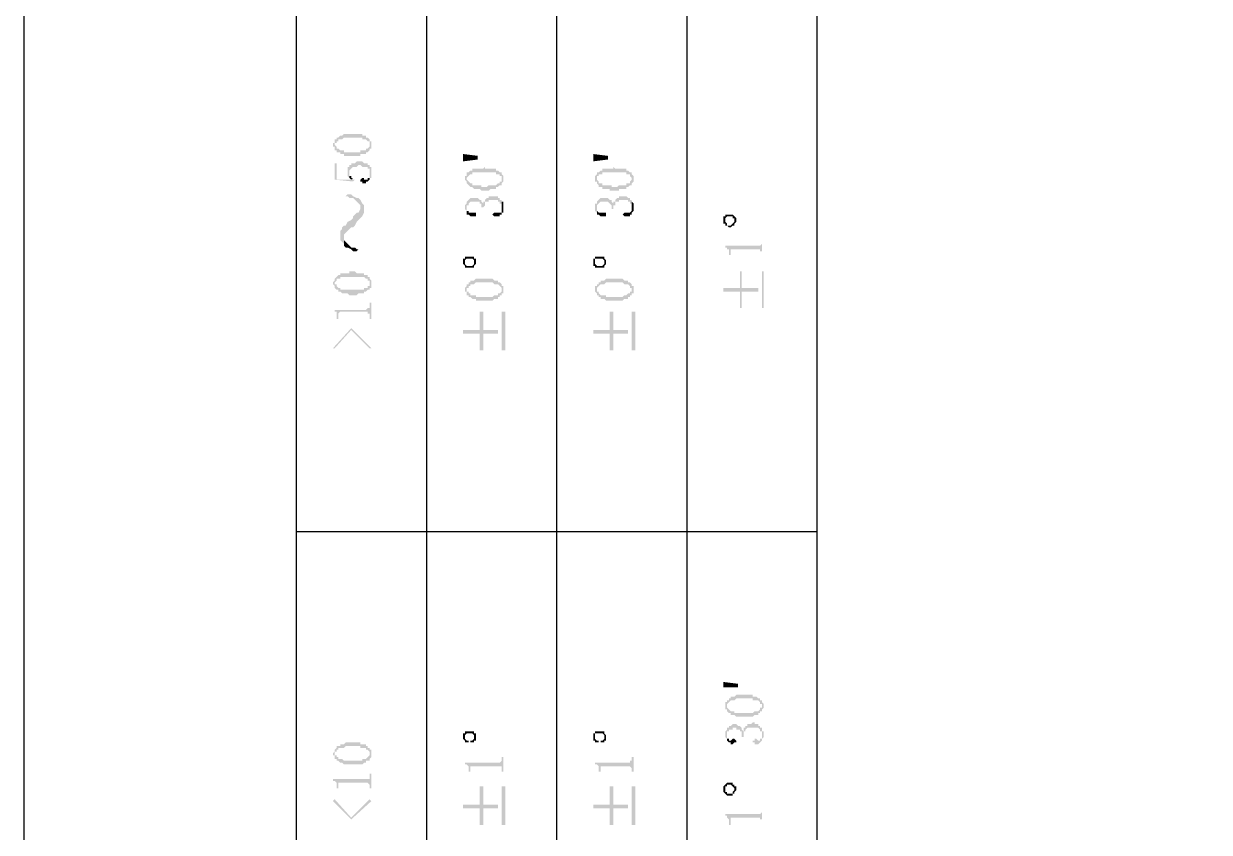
# Model space of a CAD drawing. Header units: millimetres. Extents: x 1186 to 2336, y 1181 to 1549.
# Drawn here: x 1915.52 to 1944.7, y 1488.6 to 1508.51 of the extents above; entities that cross this region are included whole.
import ezdxf

# ---------------------------------------------------------------- set-up
doc = ezdxf.new("R2010")
doc.units = ezdxf.units.MM

msp = doc.modelspace()

# ---------------------------------------------------------------- hatches: boundary and pattern name
at = {"transparency": 33554559}
for points in [[(1923.12779, 1505.52393), (1923.12779, 1505.4788), (1923.17292, 1505.4788), (1923.17292, 1505.43366), (1923.17292, 1505.38853), (1923.17292, 1505.52393), (1923.17292, 1505.56906), (1923.21805, 1505.56906), (1923.21805, 1505.61419), (1923.26318, 1505.61419), (1923.26318, 1505.65932), (1923.35345, 1505.65932), (1923.39858, 1505.70446), (1923.8499, 1505.70446), (1923.8499, 1505.65932), (1923.94016, 1505.65932), (1923.9853, 1505.61419), (1924.03043, 1505.61419), (1924.03043, 1505.56906), (1924.03043, 1505.52393), (1924.03043, 1505.65932), (1924.03043, 1505.65932), (1923.9853, 1505.70446), (1923.94016, 1505.70446), (1923.94016, 1505.74959), (1923.8499, 1505.74959), (1923.8499, 1505.79472), (1923.39858, 1505.79472), (1923.35345, 1505.74959), (1923.30831, 1505.74959), (1923.26318, 1505.70446), (1923.21805, 1505.70446), (1923.21805, 1505.65932), (1923.17292, 1505.65932), (1923.17292, 1505.61419), (1923.17292, 1505.56906), (1923.12779, 1505.56906)], [(1923.17292, 1505.38853), (1923.21805, 1505.38853), (1923.21805, 1505.3434), (1923.30831, 1505.3434), (1923.30831, 1505.29827), (1923.39858, 1505.29827), (1923.39858, 1505.25313), (1923.80477, 1505.25313), (1923.80477, 1505.29827), (1923.94016, 1505.29827), (1923.94016, 1505.3434), (1923.9853, 1505.3434), (1924.03043, 1505.38853), (1924.03043, 1505.43366), (1924.07556, 1505.43366), (1924.07556, 1505.4788), (1924.07556, 1505.52393), (1924.07556, 1505.56906), (1924.07556, 1505.61419), (1924.03043, 1505.61419), (1924.03043, 1505.65932), (1924.03043, 1505.52393), (1924.03043, 1505.4788), (1924.03043, 1505.4788), (1923.9853, 1505.43366), (1923.94016, 1505.43366), (1923.94016, 1505.38853), (1923.80477, 1505.38853), (1923.80477, 1505.3434), (1923.39858, 1505.3434), (1923.39858, 1505.38853), (1923.30831, 1505.38853), (1923.26318, 1505.43366), (1923.21805, 1505.43366), (1923.21805, 1505.4788), (1923.21805, 1505.4788), (1923.17292, 1505.52393), (1923.17292, 1505.52393)], [(1926.33217, 1505.29827), (1926.69323, 1505.25313), (1926.69323, 1505.16287), (1926.33217, 1505.11774)], [(1929.53655, 1505.29827), (1929.89761, 1505.25313), (1929.89761, 1505.16287), (1929.53655, 1505.11774)], [(1923.17292, 1505.07261), (1923.17292, 1504.66642), (1923.62424, 1504.62128), (1923.66937, 1504.66642), (1923.62424, 1504.66642), (1923.62424, 1504.71155), (1923.57911, 1504.66642), (1923.21805, 1504.66642), (1923.21805, 1505.07261)], [(1923.48884, 1504.89208), (1923.48884, 1504.80181), (1923.48884, 1504.75668), (1923.48884, 1504.75668), (1923.53397, 1504.71155), (1923.53397, 1504.84695), (1923.53397, 1504.89208), (1923.53397, 1504.89208), (1923.57911, 1504.93721), (1923.57911, 1504.93721), (1923.62424, 1504.98234), (1923.7145, 1504.98234), (1923.75964, 1505.02747), (1923.80477, 1505.02747), (1923.8499, 1504.98234), (1923.9853, 1504.98234), (1923.9853, 1504.93721), (1924.03043, 1504.93721), (1924.03043, 1504.89208), (1924.03043, 1504.84695), (1924.03043, 1504.71155), (1924.07556, 1504.71155), (1924.07556, 1504.75668), (1924.07556, 1504.84695), (1924.07556, 1504.89208), (1924.07556, 1504.98234), (1924.03043, 1504.98234), (1924.03043, 1505.02747), (1923.9853, 1505.02747), (1923.9853, 1505.07261), (1923.89503, 1505.07261), (1923.8499, 1505.11774), (1923.7145, 1505.11774), (1923.66937, 1505.07261), (1923.57911, 1505.07261), (1923.57911, 1505.02747), (1923.53397, 1505.02747), (1923.53397, 1504.98234), (1923.48884, 1504.98234), (1923.48884, 1504.93721)], [(1926.3773, 1504.66642), (1926.3773, 1504.66642), (1926.42243, 1504.62128), (1926.42243, 1504.57615), (1926.42243, 1504.71155), (1926.42243, 1504.71155), (1926.46757, 1504.75668), (1926.46757, 1504.75668), (1926.5127, 1504.80181), (1926.55783, 1504.80181), (1926.55783, 1504.84695), (1927.14455, 1504.84695), (1927.14455, 1504.80181), (1927.23481, 1504.80181), (1927.23481, 1504.75668), (1927.27995, 1504.75668), (1927.27995, 1504.71155), (1927.27995, 1504.66642), (1927.27995, 1504.84695), (1927.23481, 1504.84695), (1927.18968, 1504.89208), (1927.14455, 1504.89208), (1927.14455, 1504.93721), (1926.87376, 1504.93721), (1926.87376, 1504.98234), (1926.87376, 1504.98234), (1926.82862, 1504.93721), (1926.55783, 1504.93721), (1926.55783, 1504.89208), (1926.5127, 1504.89208), (1926.46757, 1504.84695), (1926.42243, 1504.84695), (1926.42243, 1504.80181), (1926.42243, 1504.75668), (1926.3773, 1504.75668), (1926.3773, 1504.71155)], [(1929.58169, 1504.66642), (1929.58169, 1504.62128), (1929.62682, 1504.62128), (1929.62682, 1504.57615), (1929.62682, 1504.71155), (1929.62682, 1504.75668), (1929.67195, 1504.75668), (1929.67195, 1504.80181), (1929.76221, 1504.80181), (1929.76221, 1504.84695), (1930.34893, 1504.84695), (1930.34893, 1504.80181), (1930.4392, 1504.80181), (1930.4392, 1504.75668), (1930.4392, 1504.75668), (1930.48433, 1504.71155), (1930.48433, 1504.66642), (1930.48433, 1504.84695), (1930.4392, 1504.84695), (1930.39406, 1504.89208), (1930.34893, 1504.89208), (1930.34893, 1504.93721), (1930.07814, 1504.93721), (1930.03301, 1504.98234), (1930.03301, 1504.93721), (1929.76221, 1504.93721), (1929.76221, 1504.89208), (1929.71708, 1504.89208), (1929.67195, 1504.84695), (1929.62682, 1504.84695), (1929.62682, 1504.80181), (1929.62682, 1504.80181), (1929.58169, 1504.75668), (1929.58169, 1504.71155)], [(1923.53397, 1504.71155), (1923.53397, 1504.71155), (1923.57911, 1504.66642), (1923.57911, 1504.66642), (1923.62424, 1504.71155), (1923.57911, 1504.71155), (1923.57911, 1504.75668), (1923.53397, 1504.75668), (1923.53397, 1504.80181), (1923.53397, 1504.84695)], [(1923.80477, 1504.66642), (1923.80477, 1504.62128), (1923.8499, 1504.62128), (1923.8499, 1504.57615), (1923.94016, 1504.57615), (1923.94016, 1504.62128), (1923.9853, 1504.62128), (1924.03043, 1504.66642), (1924.03043, 1504.84695), (1924.03043, 1504.75668), (1924.03043, 1504.71155), (1923.9853, 1504.71155), (1923.9853, 1504.66642), (1923.89503, 1504.66642), (1923.89503, 1504.71155), (1923.8499, 1504.71155)], [(1926.42243, 1504.57615), (1926.46757, 1504.53102), (1926.46757, 1504.53102), (1926.5127, 1504.48589), (1926.55783, 1504.48589), (1926.60296, 1504.44076), (1926.73836, 1504.44076), (1926.78349, 1504.39562), (1926.96402, 1504.39562), (1927.00915, 1504.44076), (1927.14455, 1504.44076), (1927.14455, 1504.48589), (1927.18968, 1504.48589), (1927.23481, 1504.53102), (1927.27995, 1504.53102), (1927.27995, 1504.57615), (1927.27995, 1504.57615), (1927.32508, 1504.62128), (1927.32508, 1504.66642), (1927.32508, 1504.71155), (1927.32508, 1504.75668), (1927.32508, 1504.75668), (1927.27995, 1504.80181), (1927.27995, 1504.66642), (1927.27995, 1504.62128), (1927.23481, 1504.62128), (1927.23481, 1504.57615), (1927.18968, 1504.57615), (1927.14455, 1504.53102), (1926.96402, 1504.53102), (1926.91889, 1504.48589), (1926.78349, 1504.48589), (1926.78349, 1504.53102), (1926.55783, 1504.53102), (1926.55783, 1504.57615), (1926.5127, 1504.57615), (1926.46757, 1504.62128), (1926.46757, 1504.62128), (1926.42243, 1504.66642), (1926.42243, 1504.66642)], [(1929.62682, 1504.57615), (1929.67195, 1504.53102), (1929.67195, 1504.48589), (1929.76221, 1504.48589), (1929.76221, 1504.44076), (1929.94274, 1504.44076), (1929.94274, 1504.39562), (1930.1684, 1504.39562), (1930.1684, 1504.44076), (1930.34893, 1504.44076), (1930.34893, 1504.48589), (1930.39406, 1504.48589), (1930.4392, 1504.53102), (1930.48433, 1504.53102), (1930.48433, 1504.57615), (1930.48433, 1504.57615), (1930.52946, 1504.62128), (1930.52946, 1504.66642), (1930.52946, 1504.71155), (1930.52946, 1504.75668), (1930.52946, 1504.75668), (1930.48433, 1504.80181), (1930.48433, 1504.66642), (1930.48433, 1504.66642), (1930.4392, 1504.62128), (1930.4392, 1504.57615), (1930.34893, 1504.57615), (1930.34893, 1504.53102), (1930.1684, 1504.53102), (1930.12327, 1504.48589), (1929.98788, 1504.48589), (1929.98788, 1504.53102), (1929.76221, 1504.53102), (1929.76221, 1504.57615), (1929.67195, 1504.57615), (1929.67195, 1504.62128), (1929.67195, 1504.62128), (1929.62682, 1504.66642), (1929.62682, 1504.66642)], [(1923.44371, 1504.26023), (1923.48884, 1504.26023), (1923.53397, 1504.21509), (1923.62424, 1504.21509), (1923.66937, 1504.16996), (1923.7145, 1504.12483), (1923.7145, 1504.12483), (1923.75964, 1504.0797), (1923.80477, 1504.03457), (1923.80477, 1503.71864), (1923.80477, 1503.71864), (1923.8499, 1503.76377), (1923.89503, 1503.85404), (1923.89503, 1504.03457), (1923.8499, 1504.0797), (1923.80477, 1504.16996), (1923.80477, 1504.16996), (1923.75964, 1504.21509), (1923.7145, 1504.21509), (1923.62424, 1504.26023), (1923.57911, 1504.30536), (1923.48884, 1504.30536)], [(1923.30831, 1503.26732), (1923.30831, 1503.17705), (1923.35345, 1503.13192), (1923.39858, 1503.08679), (1923.39858, 1503.31245), (1923.44371, 1503.35758), (1923.48884, 1503.40272), (1923.53397, 1503.44785), (1923.57911, 1503.49298), (1923.62424, 1503.49298), (1923.66937, 1503.53811), (1923.7145, 1503.62838), (1923.7145, 1503.62838), (1923.75964, 1503.67351), (1923.80477, 1503.71864), (1923.80477, 1503.98943), (1923.80477, 1503.9443), (1923.75964, 1503.85404), (1923.7145, 1503.85404), (1923.66937, 1503.80891), (1923.62424, 1503.76377), (1923.62424, 1503.71864), (1923.57911, 1503.67351), (1923.48884, 1503.62838), (1923.48884, 1503.62838), (1923.44371, 1503.53811), (1923.39858, 1503.53811), (1923.35345, 1503.49298), (1923.35345, 1503.44785), (1923.30831, 1503.40272), (1923.30831, 1503.35758)], [(1926.3773, 1503.98943), (1926.3773, 1503.9443), (1926.3773, 1503.9443), (1926.42243, 1503.89917), (1926.42243, 1503.85404), (1926.42243, 1503.98943), (1926.42243, 1504.03457), (1926.46757, 1504.03457), (1926.46757, 1504.0797), (1926.46757, 1504.0797), (1926.5127, 1504.12483), (1926.73836, 1504.12483), (1926.73836, 1504.0797), (1926.78349, 1504.0797), (1926.78349, 1504.03457), (1926.78349, 1503.98943), (1926.82862, 1503.98943), (1926.82862, 1503.9443), (1926.82862, 1503.98943), (1926.87376, 1504.03457), (1926.87376, 1504.0797), (1926.87376, 1504.12483), (1926.96402, 1504.12483), (1926.96402, 1504.16996), (1927.18968, 1504.16996), (1927.18968, 1504.12483), (1927.23481, 1504.12483), (1927.23481, 1504.0797), (1927.27995, 1504.0797), (1927.27995, 1504.03457), (1927.27995, 1503.98943), (1927.27995, 1504.16996), (1927.23481, 1504.16996), (1927.23481, 1504.21509), (1927.18968, 1504.21509), (1927.18968, 1504.26023), (1926.96402, 1504.26023), (1926.96402, 1504.21509), (1926.91889, 1504.21509), (1926.87376, 1504.16996), (1926.87376, 1504.12483), (1926.82862, 1504.12483), (1926.82862, 1504.0797), (1926.82862, 1504.0797), (1926.78349, 1504.12483), (1926.78349, 1504.16996), (1926.73836, 1504.16996), (1926.69323, 1504.21509), (1926.5127, 1504.21509), (1926.46757, 1504.16996), (1926.46757, 1504.16996), (1926.42243, 1504.12483), (1926.42243, 1504.0797), (1926.42243, 1504.0797), (1926.3773, 1504.03457), (1926.3773, 1504.03457)], [(1926.42243, 1503.85404), (1926.42243, 1503.80891), (1926.46757, 1503.80891), (1926.5127, 1503.76377), (1926.64809, 1503.76377), (1926.64809, 1503.80891), (1926.64809, 1503.85404), (1926.46757, 1503.85404), (1926.46757, 1503.89917), (1926.42243, 1503.89917), (1926.42243, 1503.98943)], [(1927.05428, 1503.80891), (1927.05428, 1503.80891), (1927.09942, 1503.76377), (1927.23481, 1503.76377), (1927.23481, 1503.80891), (1927.27995, 1503.80891), (1927.27995, 1503.85404), (1927.32508, 1503.85404), (1927.32508, 1503.9443), (1927.32508, 1503.98943), (1927.32508, 1504.03457), (1927.32508, 1504.12483), (1927.27995, 1504.12483), (1927.27995, 1503.9443), (1927.27995, 1503.89917), (1927.27995, 1503.85404), (1927.09942, 1503.85404)], [(1929.58169, 1503.98943), (1929.58169, 1503.9443), (1929.58169, 1503.89917), (1929.62682, 1503.85404), (1929.62682, 1503.98943), (1929.62682, 1504.03457), (1929.62682, 1504.03457), (1929.67195, 1504.0797), (1929.67195, 1504.0797), (1929.71708, 1504.12483), (1929.89761, 1504.12483), (1929.94274, 1504.0797), (1929.94274, 1504.0797), (1929.98788, 1504.03457), (1929.98788, 1503.98943), (1929.98788, 1503.9443), (1930.03301, 1503.9443), (1930.03301, 1504.03457), (1930.07814, 1504.03457), (1930.07814, 1504.0797), (1930.07814, 1504.12483), (1930.1684, 1504.12483), (1930.1684, 1504.16996), (1930.39406, 1504.16996), (1930.39406, 1504.12483), (1930.4392, 1504.12483), (1930.4392, 1504.0797), (1930.48433, 1504.0797), (1930.48433, 1504.03457), (1930.48433, 1503.98943), (1930.48433, 1504.16996), (1930.4392, 1504.16996), (1930.4392, 1504.21509), (1930.39406, 1504.21509), (1930.34893, 1504.26023), (1930.1684, 1504.26023), (1930.1684, 1504.21509), (1930.12327, 1504.21509), (1930.07814, 1504.16996), (1930.07814, 1504.12483), (1930.03301, 1504.12483), (1930.03301, 1504.0797), (1930.03301, 1504.0797), (1929.98788, 1504.12483), (1929.98788, 1504.16996), (1929.94274, 1504.16996), (1929.89761, 1504.21509), (1929.71708, 1504.21509), (1929.67195, 1504.16996), (1929.67195, 1504.16996), (1929.62682, 1504.12483), (1929.62682, 1504.0797), (1929.58169, 1504.0797), (1929.58169, 1504.03457), (1929.58169, 1504.03457)], [(1929.62682, 1503.85404), (1929.62682, 1503.80891), (1929.67195, 1503.80891), (1929.71708, 1503.76377), (1929.85248, 1503.76377), (1929.85248, 1503.80891), (1929.85248, 1503.85404), (1929.67195, 1503.85404), (1929.62682, 1503.89917), (1929.62682, 1503.98943)], [(1930.25867, 1503.80891), (1930.25867, 1503.80891), (1930.3038, 1503.76377), (1930.4392, 1503.76377), (1930.4392, 1503.80891), (1930.48433, 1503.80891), (1930.48433, 1503.85404), (1930.48433, 1503.85404), (1930.52946, 1503.89917), (1930.52946, 1503.9443), (1930.52946, 1503.98943), (1930.52946, 1504.03457), (1930.52946, 1504.0797), (1930.48433, 1504.12483), (1930.48433, 1503.9443), (1930.48433, 1503.89917), (1930.48433, 1503.89917), (1930.4392, 1503.85404), (1930.3038, 1503.85404)], [(1932.74094, 1503.67351), (1932.74094, 1503.62838), (1932.74094, 1503.58324), (1932.78607, 1503.58324), (1932.78607, 1503.67351), (1932.78607, 1503.71864), (1932.78607, 1503.71864), (1932.8312, 1503.76377), (1932.9666, 1503.76377), (1932.9666, 1503.71864), (1933.01173, 1503.71864), (1933.01173, 1503.53811), (1933.01173, 1503.58324), (1933.01173, 1503.58324), (1933.05686, 1503.62838), (1933.05686, 1503.67351), (1933.05686, 1503.71864), (1933.01173, 1503.76377), (1933.01173, 1503.76377), (1932.9666, 1503.80891), (1932.78607, 1503.80891), (1932.78607, 1503.76377), (1932.74094, 1503.76377), (1932.74094, 1503.71864), (1932.74094, 1503.71864)], [(1932.78607, 1503.58324), (1932.78607, 1503.53811), (1932.8312, 1503.53811), (1932.87633, 1503.49298), (1932.92147, 1503.49298), (1932.9666, 1503.53811), (1933.01173, 1503.53811), (1933.01173, 1503.67351), (1933.01173, 1503.62838), (1933.01173, 1503.62838), (1932.9666, 1503.58324), (1932.9666, 1503.58324), (1932.92147, 1503.53811), (1932.8312, 1503.53811), (1932.8312, 1503.58324), (1932.8312, 1503.58324), (1932.78607, 1503.62838), (1932.78607, 1503.67351), (1932.78607, 1503.67351)], [(1923.39858, 1503.08679), (1923.39858, 1503.04166), (1923.44371, 1502.99653), (1923.48884, 1502.99653), (1923.57911, 1502.95139), (1923.62424, 1502.90626), (1923.7145, 1502.90626), (1923.75964, 1502.95139), (1923.7145, 1502.95139), (1923.66937, 1502.99653), (1923.57911, 1502.99653), (1923.53397, 1503.04166), (1923.48884, 1503.08679), (1923.48884, 1503.08679), (1923.44371, 1503.13192), (1923.39858, 1503.17705), (1923.39858, 1503.22219)], [(1932.78607, 1503.04166), (1932.78607, 1502.99653), (1932.8312, 1502.99653), (1932.8312, 1502.95139), (1932.87633, 1502.95139), (1932.87633, 1502.86113), (1932.87633, 1502.816), (1932.92147, 1502.816), (1932.92147, 1502.90626), (1932.92147, 1502.95139), (1933.64358, 1502.95139), (1933.64358, 1502.90626), (1933.68871, 1502.90626), (1933.68871, 1502.86113), (1933.68871, 1502.816), (1933.68871, 1503.17705), (1933.68871, 1503.13192), (1933.68871, 1503.08679), (1933.64358, 1503.04166), (1933.59845, 1503.04166)], [(1926.33217, 1502.63547), (1926.33217, 1502.59034), (1926.33217, 1502.59034), (1926.3773, 1502.5452), (1926.3773, 1502.6806), (1926.3773, 1502.6806), (1926.42243, 1502.72573), (1926.55783, 1502.72573), (1926.60296, 1502.6806), (1926.60296, 1502.5452), (1926.60296, 1502.5452), (1926.64809, 1502.59034), (1926.64809, 1502.63547), (1926.64809, 1502.6806), (1926.64809, 1502.72573), (1926.60296, 1502.72573), (1926.60296, 1502.77087), (1926.3773, 1502.77087), (1926.3773, 1502.72573), (1926.33217, 1502.72573), (1926.33217, 1502.6806), (1926.33217, 1502.6806)], [(1926.3773, 1502.5452), (1926.3773, 1502.50007), (1926.60296, 1502.50007), (1926.60296, 1502.63547), (1926.60296, 1502.59034), (1926.60296, 1502.59034), (1926.55783, 1502.5452), (1926.42243, 1502.5452), (1926.3773, 1502.59034), (1926.3773, 1502.63547), (1926.3773, 1502.63547)], [(1929.53655, 1502.63547), (1929.53655, 1502.59034), (1929.53655, 1502.5452), (1929.58169, 1502.5452), (1929.58169, 1502.6806), (1929.58169, 1502.72573), (1929.76221, 1502.72573), (1929.80735, 1502.6806), (1929.80735, 1502.5452), (1929.80735, 1502.5452), (1929.85248, 1502.59034), (1929.85248, 1502.63547), (1929.85248, 1502.6806), (1929.85248, 1502.6806), (1929.80735, 1502.72573), (1929.80735, 1502.77087), (1929.58169, 1502.77087), (1929.58169, 1502.72573), (1929.53655, 1502.72573), (1929.53655, 1502.6806), (1929.53655, 1502.6806)], [(1929.58169, 1502.5452), (1929.58169, 1502.50007), (1929.80735, 1502.50007), (1929.80735, 1502.63547), (1929.80735, 1502.59034), (1929.80735, 1502.59034), (1929.76221, 1502.5452), (1929.62682, 1502.5452), (1929.58169, 1502.59034), (1929.58169, 1502.63547), (1929.58169, 1502.63547)], [(1923.12779, 1502.13901), (1923.12779, 1502.09388), (1923.12779, 1502.09388), (1923.17292, 1502.04875), (1923.17292, 1502.00362), (1923.17292, 1502.13901), (1923.17292, 1502.13901), (1923.21805, 1502.18415), (1923.21805, 1502.22928), (1923.30831, 1502.22928), (1923.30831, 1502.27441), (1923.89503, 1502.27441), (1923.94016, 1502.22928), (1923.9853, 1502.22928), (1923.9853, 1502.18415), (1924.03043, 1502.18415), (1924.03043, 1502.13901), (1924.03043, 1502.27441), (1923.9853, 1502.27441), (1923.9853, 1502.31954), (1923.89503, 1502.31954), (1923.89503, 1502.36468), (1923.7145, 1502.36468), (1923.66937, 1502.40981), (1923.53397, 1502.40981), (1923.53397, 1502.36468), (1923.30831, 1502.36468), (1923.30831, 1502.31954), (1923.26318, 1502.31954), (1923.21805, 1502.27441), (1923.21805, 1502.27441), (1923.17292, 1502.22928), (1923.17292, 1502.18415), (1923.17292, 1502.18415)], [(1923.17292, 1502.00362), (1923.21805, 1501.95849), (1923.26318, 1501.95849), (1923.26318, 1501.91335), (1923.30831, 1501.91335), (1923.35345, 1501.86822), (1923.48884, 1501.86822), (1923.53397, 1501.82309), (1923.7145, 1501.82309), (1923.75964, 1501.86822), (1923.89503, 1501.86822), (1923.89503, 1501.91335), (1923.94016, 1501.91335), (1923.9853, 1501.95849), (1924.03043, 1501.95849), (1924.03043, 1502.00362), (1924.07556, 1502.00362), (1924.07556, 1502.04875), (1924.07556, 1502.13901), (1924.07556, 1502.18415), (1924.07556, 1502.18415), (1924.03043, 1502.22928), (1924.03043, 1502.09388), (1924.03043, 1502.04875), (1923.9853, 1502.04875), (1923.9853, 1502.00362), (1923.89503, 1502.00362), (1923.89503, 1501.95849), (1923.30831, 1501.95849), (1923.30831, 1502.00362), (1923.26318, 1502.00362), (1923.21805, 1502.04875), (1923.21805, 1502.09388), (1923.17292, 1502.09388), (1923.17292, 1502.13901)], [(1926.3773, 1501.95849), (1926.3773, 1501.91335), (1926.42243, 1501.91335), (1926.42243, 1501.86822), (1926.42243, 1501.82309), (1926.42243, 1501.95849), (1926.42243, 1502.00362), (1926.46757, 1502.00362), (1926.46757, 1502.04875), (1926.5127, 1502.04875), (1926.5127, 1502.09388), (1926.60296, 1502.09388), (1926.64809, 1502.13901), (1927.05428, 1502.13901), (1927.09942, 1502.09388), (1927.18968, 1502.09388), (1927.23481, 1502.04875), (1927.23481, 1502.04875), (1927.27995, 1502.00362), (1927.27995, 1501.95849), (1927.27995, 1502.09388), (1927.27995, 1502.09388), (1927.23481, 1502.13901), (1927.18968, 1502.13901), (1927.18968, 1502.18415), (1927.09942, 1502.18415), (1927.05428, 1502.22928), (1926.64809, 1502.22928), (1926.60296, 1502.18415), (1926.5127, 1502.18415), (1926.5127, 1502.13901), (1926.46757, 1502.13901), (1926.46757, 1502.09388), (1926.42243, 1502.09388), (1926.42243, 1502.04875), (1926.42243, 1502.04875), (1926.3773, 1502.00362), (1926.3773, 1502.00362)], [(1929.58169, 1501.95849), (1929.58169, 1501.91335), (1929.58169, 1501.91335), (1929.62682, 1501.86822), (1929.62682, 1501.82309), (1929.62682, 1501.95849), (1929.62682, 1502.00362), (1929.62682, 1502.00362), (1929.67195, 1502.04875), (1929.67195, 1502.04875), (1929.71708, 1502.09388), (1929.80735, 1502.09388), (1929.85248, 1502.13901), (1930.25867, 1502.13901), (1930.3038, 1502.09388), (1930.39406, 1502.09388), (1930.4392, 1502.04875), (1930.4392, 1502.00362), (1930.48433, 1502.00362), (1930.48433, 1501.95849), (1930.48433, 1502.09388), (1930.48433, 1502.09388), (1930.4392, 1502.13901), (1930.39406, 1502.13901), (1930.39406, 1502.18415), (1930.3038, 1502.18415), (1930.25867, 1502.22928), (1929.85248, 1502.22928), (1929.80735, 1502.18415), (1929.71708, 1502.18415), (1929.71708, 1502.13901), (1929.67195, 1502.13901), (1929.67195, 1502.09388), (1929.62682, 1502.09388), (1929.62682, 1502.04875), (1929.58169, 1502.04875), (1929.58169, 1502.00362), (1929.58169, 1502.00362)], [(1932.74094, 1502.00362), (1932.74094, 1501.91335), (1933.14713, 1501.91335), (1933.14713, 1501.50716), (1933.19226, 1501.50716), (1933.19226, 1501.91335), (1933.59845, 1501.91335), (1933.59845, 1502.00362), (1933.19226, 1502.00362), (1933.19226, 1502.40981), (1933.14713, 1502.40981), (1933.14713, 1502.00362)], [(1933.73385, 1501.50716), (1933.73385, 1502.40981), (1933.68871, 1502.40981), (1933.68871, 1501.50716)], [(1926.42243, 1501.82309), (1926.46757, 1501.82309), (1926.46757, 1501.77796), (1926.5127, 1501.77796), (1926.55783, 1501.73283), (1926.64809, 1501.73283), (1926.64809, 1501.68769), (1927.05428, 1501.68769), (1927.09942, 1501.73283), (1927.18968, 1501.73283), (1927.18968, 1501.77796), (1927.23481, 1501.77796), (1927.23481, 1501.82309), (1927.27995, 1501.82309), (1927.27995, 1501.86822), (1927.32508, 1501.86822), (1927.32508, 1501.91335), (1927.32508, 1501.95849), (1927.32508, 1502.00362), (1927.32508, 1502.04875), (1927.27995, 1502.04875), (1927.27995, 1502.09388), (1927.27995, 1501.95849), (1927.27995, 1501.91335), (1927.27995, 1501.91335), (1927.23481, 1501.86822), (1927.18968, 1501.86822), (1927.18968, 1501.82309), (1927.09942, 1501.82309), (1927.05428, 1501.77796), (1926.64809, 1501.77796), (1926.64809, 1501.82309), (1926.5127, 1501.82309), (1926.5127, 1501.86822), (1926.46757, 1501.86822), (1926.46757, 1501.91335), (1926.42243, 1501.91335), (1926.42243, 1501.95849), (1926.42243, 1501.95849)], [(1929.62682, 1501.82309), (1929.67195, 1501.82309), (1929.67195, 1501.77796), (1929.71708, 1501.77796), (1929.71708, 1501.73283), (1929.80735, 1501.73283), (1929.85248, 1501.68769), (1930.25867, 1501.68769), (1930.3038, 1501.73283), (1930.39406, 1501.73283), (1930.39406, 1501.77796), (1930.4392, 1501.77796), (1930.4392, 1501.82309), (1930.48433, 1501.82309), (1930.48433, 1501.86822), (1930.52946, 1501.86822), (1930.52946, 1501.91335), (1930.52946, 1501.95849), (1930.52946, 1502.00362), (1930.52946, 1502.04875), (1930.48433, 1502.04875), (1930.48433, 1502.09388), (1930.48433, 1501.95849), (1930.48433, 1501.91335), (1930.4392, 1501.91335), (1930.4392, 1501.86822), (1930.39406, 1501.86822), (1930.34893, 1501.82309), (1930.3038, 1501.82309), (1930.25867, 1501.77796), (1929.85248, 1501.77796), (1929.85248, 1501.82309), (1929.71708, 1501.82309), (1929.67195, 1501.86822), (1929.67195, 1501.91335), (1929.62682, 1501.91335), (1929.62682, 1501.95849), (1929.62682, 1501.95849)], [(1923.12779, 1501.46203), (1923.17292, 1501.46203), (1923.17292, 1501.4169), (1923.21805, 1501.4169), (1923.21805, 1501.37177), (1923.21805, 1501.23637), (1923.26318, 1501.23637), (1923.26318, 1501.37177), (1923.26318, 1501.37177), (1923.30831, 1501.4169), (1923.9853, 1501.4169), (1923.9853, 1501.37177), (1924.03043, 1501.37177), (1924.03043, 1501.23637), (1924.07556, 1501.23637), (1924.07556, 1501.64256), (1924.03043, 1501.64256), (1924.03043, 1501.5523), (1924.03043, 1501.50716), (1923.9853, 1501.50716), (1923.94016, 1501.46203)], [(1926.33217, 1500.96558), (1926.33217, 1500.87531), (1926.73836, 1500.87531), (1926.73836, 1500.46912), (1926.82862, 1500.46912), (1926.82862, 1500.87531), (1927.18968, 1500.87531), (1927.18968, 1500.96558), (1926.82862, 1500.96558), (1926.82862, 1501.4169), (1926.73836, 1501.4169), (1926.73836, 1500.96558)], [(1927.37021, 1500.46912), (1927.37021, 1501.4169), (1927.27995, 1501.4169), (1927.27995, 1500.46912)], [(1929.53655, 1500.96558), (1929.53655, 1500.87531), (1929.94274, 1500.87531), (1929.94274, 1500.46912), (1930.03301, 1500.46912), (1930.03301, 1500.87531), (1930.39406, 1500.87531), (1930.39406, 1500.96558), (1930.03301, 1500.96558), (1930.03301, 1501.4169), (1929.94274, 1501.4169), (1929.94274, 1500.96558)], [(1930.57459, 1500.46912), (1930.57459, 1501.4169), (1930.48433, 1501.4169), (1930.48433, 1500.46912)], [(1923.12779, 1500.51426), (1923.17292, 1500.51426), (1923.57911, 1500.96558), (1924.03043, 1500.51426), (1924.07556, 1500.51426), (1923.57911, 1501.01071)], [(1932.74094, 1492.3002), (1933.102, 1492.25507), (1933.102, 1492.1648), (1932.74094, 1492.1648)], [(1932.78607, 1491.71348), (1932.78607, 1491.66835), (1932.78607, 1491.62322), (1932.8312, 1491.62322), (1932.8312, 1491.57809), (1932.8312, 1491.71348), (1932.8312, 1491.75862), (1932.8312, 1491.75862), (1932.87633, 1491.80375), (1932.87633, 1491.80375), (1932.92147, 1491.84888), (1933.01173, 1491.84888), (1933.05686, 1491.89401), (1933.46305, 1491.89401), (1933.46305, 1491.84888), (1933.59845, 1491.84888), (1933.64358, 1491.80375), (1933.64358, 1491.75862), (1933.68871, 1491.75862), (1933.68871, 1491.71348), (1933.68871, 1491.84888), (1933.64358, 1491.84888), (1933.64358, 1491.89401), (1933.59845, 1491.89401), (1933.55332, 1491.93914), (1933.46305, 1491.93914), (1933.46305, 1491.98428), (1933.05686, 1491.98428), (1933.01173, 1491.93914), (1932.92147, 1491.93914), (1932.92147, 1491.89401), (1932.87633, 1491.89401), (1932.87633, 1491.84888), (1932.8312, 1491.84888), (1932.8312, 1491.80375), (1932.78607, 1491.80375), (1932.78607, 1491.75862), (1932.78607, 1491.75862)], [(1932.8312, 1491.57809), (1932.8312, 1491.57809), (1932.87633, 1491.53295), (1932.92147, 1491.53295), (1932.92147, 1491.48782), (1933.01173, 1491.48782), (1933.05686, 1491.44269), (1933.46305, 1491.44269), (1933.50818, 1491.48782), (1933.59845, 1491.48782), (1933.59845, 1491.53295), (1933.64358, 1491.53295), (1933.64358, 1491.57809), (1933.68871, 1491.57809), (1933.68871, 1491.62322), (1933.68871, 1491.62322), (1933.73385, 1491.66835), (1933.73385, 1491.71348), (1933.73385, 1491.75862), (1933.73385, 1491.75862), (1933.68871, 1491.80375), (1933.68871, 1491.84888), (1933.68871, 1491.71348), (1933.68871, 1491.66835), (1933.64358, 1491.66835), (1933.64358, 1491.62322), (1933.64358, 1491.62322), (1933.59845, 1491.57809), (1933.50818, 1491.57809), (1933.46305, 1491.53295), (1933.01173, 1491.53295), (1933.01173, 1491.57809), (1932.92147, 1491.57809), (1932.87633, 1491.62322), (1932.87633, 1491.62322), (1932.8312, 1491.66835), (1932.8312, 1491.71348), (1932.8312, 1491.71348)], [(1932.78607, 1491.0365), (1932.78607, 1490.99137), (1932.78607, 1490.94624), (1932.78607, 1490.94624), (1932.8312, 1490.9011), (1932.8312, 1490.99137), (1932.8312, 1491.0365), (1932.8312, 1491.08163), (1932.87633, 1491.08163), (1932.87633, 1491.12676), (1932.9666, 1491.12676), (1932.9666, 1491.1719), (1933.05686, 1491.1719), (1933.05686, 1491.12676), (1933.14713, 1491.12676), (1933.14713, 1491.08163), (1933.19226, 1491.08163), (1933.19226, 1490.99137), (1933.19226, 1490.94624), (1933.23739, 1490.94624), (1933.23739, 1490.99137), (1933.23739, 1491.08163), (1933.28252, 1491.08163), (1933.28252, 1491.12676), (1933.28252, 1491.12676), (1933.32766, 1491.1719), (1933.59845, 1491.1719), (1933.64358, 1491.12676), (1933.64358, 1491.08163), (1933.68871, 1491.08163), (1933.68871, 1491.0365), (1933.68871, 1490.99137), (1933.68871, 1491.1719), (1933.64358, 1491.1719), (1933.64358, 1491.21703), (1933.59845, 1491.21703), (1933.59845, 1491.26216), (1933.50818, 1491.26216), (1933.50818, 1491.30729), (1933.46305, 1491.30729), (1933.41792, 1491.26216), (1933.32766, 1491.26216), (1933.32766, 1491.21703), (1933.28252, 1491.21703), (1933.28252, 1491.1719), (1933.23739, 1491.1719), (1933.23739, 1491.12676), (1933.23739, 1491.08163), (1933.19226, 1491.12676), (1933.19226, 1491.1719), (1933.19226, 1491.1719), (1933.14713, 1491.21703), (1933.102, 1491.21703), (1933.05686, 1491.26216), (1932.9666, 1491.26216), (1932.92147, 1491.21703), (1932.87633, 1491.21703), (1932.87633, 1491.1719), (1932.8312, 1491.1719), (1932.8312, 1491.12676), (1932.8312, 1491.12676), (1932.78607, 1491.08163)], [(1933.46305, 1490.81084), (1933.50818, 1490.81084), (1933.50818, 1490.76571), (1933.59845, 1490.76571), (1933.64358, 1490.81084), (1933.64358, 1490.81084), (1933.68871, 1490.85597), (1933.68871, 1490.9011), (1933.68871, 1490.9011), (1933.73385, 1490.94624), (1933.73385, 1490.99137), (1933.73385, 1491.0365), (1933.73385, 1491.08163), (1933.68871, 1491.08163), (1933.68871, 1491.1719), (1933.68871, 1490.99137), (1933.68871, 1490.94624), (1933.68871, 1490.9011), (1933.64358, 1490.9011), (1933.64358, 1490.85597), (1933.59845, 1490.85597), (1933.55332, 1490.9011), (1933.50818, 1490.9011), (1933.50818, 1490.85597), (1933.46305, 1490.85597)], [(1926.33217, 1490.94624), (1926.33217, 1490.9011), (1926.33217, 1490.9011), (1926.3773, 1490.85597), (1926.3773, 1490.99137), (1926.3773, 1490.99137), (1926.42243, 1491.0365), (1926.55783, 1491.0365), (1926.60296, 1490.99137), (1926.60296, 1490.85597), (1926.64809, 1490.85597), (1926.64809, 1490.94624), (1926.64809, 1490.99137), (1926.64809, 1491.0365), (1926.60296, 1491.0365), (1926.60296, 1491.08163), (1926.3773, 1491.08163), (1926.3773, 1491.0365), (1926.33217, 1491.0365), (1926.33217, 1490.99137), (1926.33217, 1490.99137)], [(1926.3773, 1490.85597), (1926.3773, 1490.81084), (1926.60296, 1490.81084), (1926.60296, 1490.94624), (1926.60296, 1490.9011), (1926.60296, 1490.9011), (1926.55783, 1490.85597), (1926.5127, 1490.85597), (1926.5127, 1490.81084), (1926.46757, 1490.81084), (1926.46757, 1490.85597), (1926.42243, 1490.85597), (1926.3773, 1490.9011), (1926.3773, 1490.94624), (1926.3773, 1490.94624)], [(1929.53655, 1490.94624), (1929.53655, 1490.9011), (1929.53655, 1490.85597), (1929.58169, 1490.85597), (1929.58169, 1490.99137), (1929.58169, 1491.0365), (1929.76221, 1491.0365), (1929.80735, 1490.99137), (1929.80735, 1490.85597), (1929.85248, 1490.85597), (1929.85248, 1490.94624), (1929.85248, 1490.99137), (1929.85248, 1490.99137), (1929.80735, 1491.0365), (1929.80735, 1491.08163), (1929.58169, 1491.08163), (1929.58169, 1491.0365), (1929.53655, 1491.0365), (1929.53655, 1490.99137), (1929.53655, 1490.99137)], [(1929.58169, 1490.85597), (1929.58169, 1490.81084), (1929.80735, 1490.81084), (1929.80735, 1490.94624), (1929.80735, 1490.9011), (1929.80735, 1490.9011), (1929.76221, 1490.85597), (1929.71708, 1490.85597), (1929.71708, 1490.81084), (1929.67195, 1490.81084), (1929.67195, 1490.85597), (1929.62682, 1490.85597), (1929.58169, 1490.9011), (1929.58169, 1490.94624), (1929.58169, 1490.94624)], [(1932.8312, 1490.9011), (1932.8312, 1490.85597), (1932.8312, 1490.85597), (1932.87633, 1490.81084), (1932.92147, 1490.81084), (1932.92147, 1490.76571), (1932.9666, 1490.76571), (1933.01173, 1490.81084), (1933.05686, 1490.81084), (1933.05686, 1490.85597), (1933.05686, 1490.85597), (1933.01173, 1490.9011), (1932.9666, 1490.9011), (1932.92147, 1490.85597), (1932.87633, 1490.85597), (1932.87633, 1490.9011), (1932.8312, 1490.9011), (1932.8312, 1490.94624), (1932.8312, 1490.99137)], [(1923.12779, 1490.54005), (1923.12779, 1490.49491), (1923.17292, 1490.49491), (1923.17292, 1490.44978), (1923.17292, 1490.40465), (1923.17292, 1490.54005), (1923.17292, 1490.58518), (1923.21805, 1490.58518), (1923.21805, 1490.63031), (1923.26318, 1490.63031), (1923.26318, 1490.67544), (1923.39858, 1490.67544), (1923.44371, 1490.72058), (1923.80477, 1490.72058), (1923.80477, 1490.67544), (1923.94016, 1490.67544), (1923.94016, 1490.63031), (1923.9853, 1490.63031), (1924.03043, 1490.58518), (1924.03043, 1490.54005), (1924.03043, 1490.67544), (1923.9853, 1490.67544), (1923.9853, 1490.72058), (1923.94016, 1490.72058), (1923.94016, 1490.76571), (1923.80477, 1490.76571), (1923.80477, 1490.81084), (1923.44371, 1490.81084), (1923.39858, 1490.76571), (1923.30831, 1490.76571), (1923.30831, 1490.72058), (1923.21805, 1490.72058), (1923.21805, 1490.67544), (1923.21805, 1490.67544), (1923.17292, 1490.63031), (1923.17292, 1490.58518), (1923.17292, 1490.58518)], [(1923.17292, 1490.40465), (1923.21805, 1490.40465), (1923.21805, 1490.35952), (1923.26318, 1490.35952), (1923.30831, 1490.31439), (1923.35345, 1490.31439), (1923.39858, 1490.26925), (1923.8499, 1490.26925), (1923.89503, 1490.31439), (1923.94016, 1490.31439), (1923.94016, 1490.35952), (1924.03043, 1490.35952), (1924.03043, 1490.40465), (1924.03043, 1490.40465), (1924.07556, 1490.44978), (1924.07556, 1490.49491), (1924.07556, 1490.54005), (1924.07556, 1490.58518), (1924.07556, 1490.63031), (1924.03043, 1490.63031), (1924.03043, 1490.67544), (1924.03043, 1490.49491), (1924.03043, 1490.49491), (1923.9853, 1490.44978), (1923.9853, 1490.44978), (1923.94016, 1490.40465), (1923.8499, 1490.40465), (1923.8499, 1490.35952), (1923.39858, 1490.35952), (1923.35345, 1490.40465), (1923.26318, 1490.40465), (1923.26318, 1490.44978), (1923.21805, 1490.44978), (1923.21805, 1490.49491), (1923.17292, 1490.49491), (1923.17292, 1490.54005)], [(1926.3773, 1490.31439), (1926.3773, 1490.26925), (1926.42243, 1490.26925), (1926.46757, 1490.22412), (1926.46757, 1490.17899), (1926.46757, 1490.08872), (1926.5127, 1490.08872), (1926.5127, 1490.17899), (1926.5127, 1490.22412), (1927.27995, 1490.22412), (1927.27995, 1490.17899), (1927.27995, 1490.08872), (1927.32508, 1490.08872), (1927.32508, 1490.44978), (1927.27995, 1490.44978), (1927.27995, 1490.40465), (1927.27995, 1490.35952), (1927.27995, 1490.35952), (1927.23481, 1490.31439), (1927.18968, 1490.31439)], [(1929.58169, 1490.31439), (1929.58169, 1490.26925), (1929.62682, 1490.26925), (1929.67195, 1490.22412), (1929.67195, 1490.17899), (1929.67195, 1490.08872), (1929.71708, 1490.08872), (1929.71708, 1490.17899), (1929.71708, 1490.22412), (1930.4392, 1490.22412), (1930.48433, 1490.17899), (1930.48433, 1490.08872), (1930.52946, 1490.08872), (1930.52946, 1490.44978), (1930.48433, 1490.44978), (1930.48433, 1490.40465), (1930.48433, 1490.35952), (1930.4392, 1490.35952), (1930.4392, 1490.31439), (1930.39406, 1490.31439)], [(1923.12779, 1489.9082), (1923.12779, 1489.86306), (1923.17292, 1489.86306), (1923.21805, 1489.81793), (1923.21805, 1489.72767), (1923.21805, 1489.68254), (1923.26318, 1489.68254), (1923.26318, 1489.7728), (1923.26318, 1489.81793), (1923.9853, 1489.81793), (1924.03043, 1489.7728), (1924.03043, 1489.72767), (1924.03043, 1489.68254), (1924.07556, 1489.68254), (1924.07556, 1490.04359), (1924.03043, 1490.04359), (1924.03043, 1489.95333), (1924.03043, 1489.9082), (1923.94016, 1489.9082)], [(1926.33217, 1489.27635), (1926.33217, 1489.18608), (1926.73836, 1489.18608), (1926.73836, 1488.77989), (1926.82862, 1488.77989), (1926.82862, 1489.18608), (1927.18968, 1489.18608), (1927.18968, 1489.27635), (1926.82862, 1489.27635), (1926.82862, 1489.72767), (1926.73836, 1489.72767), (1926.73836, 1489.27635)], [(1927.37021, 1488.77989), (1927.37021, 1489.72767), (1927.27995, 1489.72767), (1927.27995, 1488.77989)], [(1929.53655, 1489.27635), (1929.53655, 1489.18608), (1929.94274, 1489.18608), (1929.94274, 1488.77989), (1930.03301, 1488.77989), (1930.03301, 1489.18608), (1930.39406, 1489.18608), (1930.39406, 1489.27635), (1930.03301, 1489.27635), (1930.03301, 1489.72767), (1929.94274, 1489.72767), (1929.94274, 1489.27635)], [(1930.57459, 1488.77989), (1930.57459, 1489.72767), (1930.48433, 1489.72767), (1930.48433, 1488.77989)], [(1932.74094, 1489.68254), (1932.74094, 1489.6374), (1932.74094, 1489.59227), (1932.74094, 1489.59227), (1932.78607, 1489.54714), (1932.78607, 1489.72767), (1932.8312, 1489.72767), (1932.8312, 1489.7728), (1932.92147, 1489.7728), (1932.9666, 1489.72767), (1932.9666, 1489.72767), (1933.01173, 1489.68254), (1933.01173, 1489.54714), (1933.01173, 1489.59227), (1933.01173, 1489.59227), (1933.05686, 1489.6374), (1933.05686, 1489.68254), (1933.05686, 1489.72767), (1933.01173, 1489.72767), (1933.01173, 1489.7728), (1932.9666, 1489.7728), (1932.9666, 1489.81793), (1932.8312, 1489.81793), (1932.78607, 1489.7728), (1932.78607, 1489.7728), (1932.74094, 1489.72767)], [(1932.78607, 1489.54714), (1932.78607, 1489.54714), (1932.8312, 1489.50201), (1932.9666, 1489.50201), (1932.9666, 1489.54714), (1933.01173, 1489.54714), (1933.01173, 1489.68254), (1933.01173, 1489.6374), (1933.01173, 1489.6374), (1932.9666, 1489.59227), (1932.9666, 1489.54714), (1932.8312, 1489.54714), (1932.8312, 1489.59227), (1932.78607, 1489.59227), (1932.78607, 1489.6374), (1932.78607, 1489.6374)], [(1923.12779, 1489.36661), (1923.57911, 1488.91529), (1924.07556, 1489.36661), (1924.03043, 1489.41174), (1923.57911, 1488.96042), (1923.17292, 1489.41174)], [(1932.78607, 1489.05068), (1932.78607, 1489.00555), (1932.8312, 1489.00555), (1932.8312, 1488.96042), (1932.8312, 1488.96042), (1932.87633, 1488.91529), (1932.87633, 1488.77989), (1932.92147, 1488.77989), (1932.92147, 1488.91529), (1932.92147, 1488.96042), (1933.64358, 1488.96042), (1933.64358, 1488.91529), (1933.68871, 1488.91529), (1933.68871, 1488.77989), (1933.68871, 1489.18608), (1933.68871, 1489.09582), (1933.68871, 1489.09582), (1933.64358, 1489.05068), (1933.59845, 1489.05068)]]:
    msp.add_hatch(color=256, dxfattribs=at).paths.add_polyline_path(points)

# ---------------------------------------------------------------- linework, layer by layer
msp.add_line((1922.22506, 1542.83599), (1922.22506, 1256.09504))
msp.add_lwpolyline([(2335.5186, 1251.83599), (2335.5186, 1548.83599), (1915.5186, 1548.83599), (1915.5186, 1251.83599)], close=True)
for points in [[(1925.42953, 1542.83599), (1925.42953, 1468.92174)], [(1928.63391, 1542.83599), (1928.63391, 1468.92174)], [(1931.83829, 1542.83599), (1931.83829, 1468.92174)], [(1935.04268, 1542.83599), (1935.04268, 1256.09504)], [(1922.22514, 1496.00104), (1935.04268, 1496.00104)]]:
    msp.add_lwpolyline(points)

doc.saveas('drawing.dxf')
